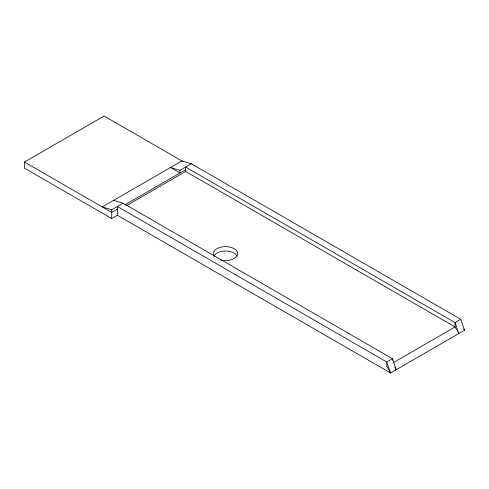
<?xml version="1.0" encoding="UTF-8"?>
<svg xmlns="http://www.w3.org/2000/svg" width="489" height="489" viewBox="0 0 489 489"><rect width="100%" height="100%" fill="white"/><g stroke="black" fill="none" stroke-linecap="round" stroke-linejoin="round"><path stroke-width="0.73" d="M394.739 367.056L396.261 369.684L392.465 358.73L123.094 203.21L111.712 209.781L102.225 206.933L181.902 160.936L191.382 163.784L460.754 319.305L464.55 330.252L390.57 372.966L117.403 215.258L111.712 218.546L24.45 168.161L24.45 162.03L104.12 116.034L183.167 161.663M180.001 170.355L180.001 172.984L170.52 167.507L180.001 170.355L191.382 163.784M117.403 209.127L111.712 212.409L24.45 162.03M125.056 204.708L185.692 169.695M126.388 205.692L185.692 171.45L455.063 326.97L458.859 333.541L455.063 322.587L185.692 167.067L185.692 171.45M460.754 319.305L455.063 322.587L455.063 326.97L393.125 362.734M113.607 200.362L123.094 203.21M463.792 328.938L464.55 330.252M392.465 360.191L392.465 358.73L386.775 362.019L117.403 206.499L117.403 215.258M111.712 209.781L111.712 218.546M213.87 256.169A12.072 6.968 0 0 1 225.533 251.004A12.072 6.968 0 0 1 237.189 256.169M214.592 256.536A12.072 6.968 0 0 1 223.864 246.688A12.072 6.968 0 0 1 237.446 254.702A12.072 6.968 0 0 1 220.191 259.842M390.57 372.966L386.775 366.395L386.775 362.019L390.57 372.966"/></g></svg>
